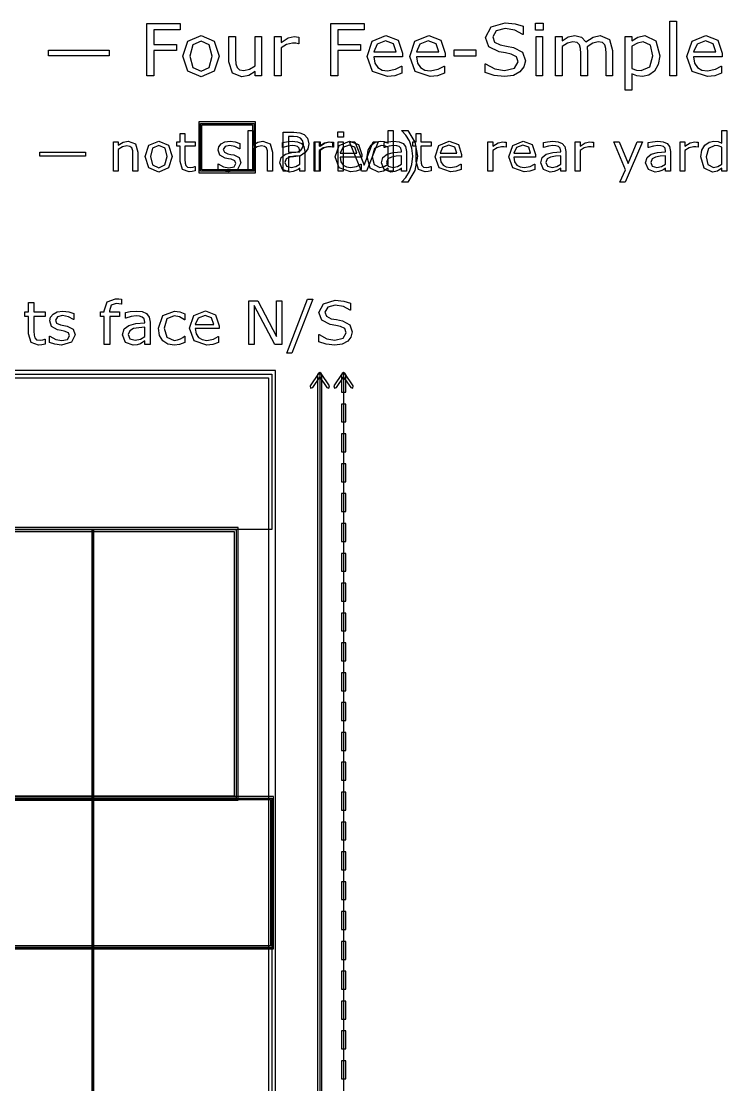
# Model space of a CAD drawing. Extents: x -1 to 182, y 89 to 480.
# Drawn here: x 52.92 to 84.18, y 433.12 to 480.25 of the extents above; entities that cross this region are included whole.
import ezdxf

# ---------------------------------------------------------------- set-up
doc = ezdxf.new("R2010")
doc.units = 0

msp = doc.modelspace()

# ---------------------------------------------------------------- linework, layer by layer
at = {"layer": 'Layer 1', "color": 7}
for points in [[(81.958717, 477.837838), (81.667263, 477.837838), (81.667263, 480.250091), (81.958717, 480.250091), (81.958717, 477.837838)], [(59.958537, 479.87337), (58.791168, 479.87337), (58.791168, 479.222248), (59.794208, 479.222248), (59.794208, 478.949397), (58.791168, 478.949397), (58.791168, 477.837838), (58.484212, 477.837838), (58.484212, 480.146221), (59.958537, 480.146221), (59.958537, 479.87337)], [(68.11307, 479.87337), (66.945701, 479.87337), (66.945701, 479.222248), (67.948738, 479.222248), (67.948738, 478.949397), (66.945701, 478.949397), (66.945701, 477.837838), (66.638742, 477.837838), (66.638742, 480.146221), (68.11307, 480.146221), (68.11307, 479.87337)], [(75.256811, 478.496712), (75.193248, 478.230062), (75.018065, 478.00682), (74.728161, 477.851791), (74.331287, 477.79598), (73.881702, 477.842489), (73.477075, 477.980465), (73.477075, 478.364937), (73.498771, 478.364937), (73.903395, 478.140145), (74.334377, 478.06108), (74.77776, 478.16805), (74.937441, 478.453304), (74.861476, 478.679646), (74.633583, 478.792817), (74.380885, 478.843977), (74.094083, 478.895137), (73.638296, 479.116828), (73.491019, 479.527655), (73.735964, 480.002044), (74.357631, 480.188079), (74.804115, 480.14157), (75.163781, 480.026849), (75.163781, 479.664081), (75.142085, 479.664081), (74.79482, 479.848565), (74.356089, 479.922979), (73.959214, 479.82066), (73.810386, 479.557111), (73.8848, 479.330768), (74.146798, 479.205195), (74.428952, 479.152485), (74.739012, 479.088923), (75.126583, 478.882734), (75.256808, 478.496712), (75.256811, 478.496712)], [(76.039707, 479.859417), (75.711045, 479.859417), (75.711045, 480.161724), (76.039707, 480.161724), (76.039707, 479.859417)], [(61.684013, 478.7029), (61.466973, 478.034725), (60.885612, 477.789779), (60.301154, 478.034725), (60.085662, 478.7029), (60.301154, 479.371076), (60.885612, 479.617572), (61.466973, 479.371076), (61.684013, 478.7029), (61.684013, 478.7029)], [(63.570717, 477.837838), (63.279263, 477.837838), (63.279263, 478.030074), (62.997109, 477.851791), (62.699453, 477.789779), (62.274673, 477.95566), (62.122744, 478.445552), (62.122744, 479.569513), (62.414198, 479.569513), (62.414198, 478.583528), (62.426607, 478.357186), (62.479318, 478.197506), (62.587836, 478.098287), (62.781625, 478.067281), (63.028121, 478.126192), (63.279268, 478.27657), (63.279268, 479.569513), (63.570722, 479.569513), (63.570717, 477.837838)], [(65.224877, 479.251703), (65.209372, 479.251703), (65.082248, 479.273407), (64.938071, 479.281159), (64.677621, 479.220698), (64.435777, 479.067219), (64.435777, 477.837838), (64.144322, 477.837838), (64.144322, 479.569513), (64.435777, 479.569513), (64.435777, 479.313715), (64.741185, 479.510602), (65.012485, 479.569513), (65.122555, 479.564862), (65.224874, 479.55091), (65.224877, 479.251703)], [(69.812188, 478.673445), (68.5363, 478.673445), (68.584359, 478.394393), (68.716132, 478.200606), (68.906819, 478.088985), (69.151765, 478.051778), (69.50678, 478.121541), (69.762578, 478.261067), (69.778083, 478.261067), (69.778083, 477.943258), (69.477326, 477.839388), (69.154866, 477.79753), (68.482039, 478.030074), (68.240194, 478.693599), (68.471186, 479.367975), (69.082002, 479.617572), (69.621503, 479.412934), (69.812188, 478.831574), (69.812188, 478.673445)], [(69.528486, 478.896687), (69.412212, 479.251703), (69.066498, 479.377277), (68.692877, 479.239301), (68.5363, 478.896687), (69.528486, 478.896687)], [(71.703543, 478.673445), (70.427653, 478.673445), (70.475712, 478.394393), (70.607487, 478.200606), (70.798172, 478.088985), (71.04312, 478.051778), (71.398135, 478.121541), (71.653934, 478.261067), (71.669439, 478.261067), (71.669439, 477.943258), (71.368682, 477.839388), (71.046221, 477.79753), (70.373397, 478.030074), (70.13155, 478.693599), (70.362544, 479.367975), (70.973358, 479.617572), (71.512861, 479.412934), (71.703546, 478.831574), (71.703543, 478.673445)], [(71.419839, 478.896687), (71.303568, 479.251703), (70.957853, 479.377277), (70.584233, 479.239301), (70.427653, 478.896687), (71.419839, 478.896687)], [(76.021104, 477.837838), (75.72965, 477.837838), (75.72965, 479.569513), (76.021104, 479.569513), (76.021104, 477.837838)], [(79.124787, 477.837838), (78.83333, 477.837838), (78.83333, 478.823823), (78.822482, 479.039314), (78.780625, 479.205195), (78.678306, 479.305964), (78.486068, 479.34007), (78.241122, 479.278058), (77.996177, 479.123029), (78.003929, 479.039314), (78.007024, 478.946296), (78.007024, 477.837838), (77.71557, 477.837838), (77.71557, 478.823823), (77.704722, 479.040864), (77.662865, 479.206745), (77.560546, 479.305964), (77.36831, 479.34007), (77.128014, 479.281159), (76.88927, 479.130781), (76.88927, 477.837838), (76.597816, 477.837838), (76.597816, 479.569513), (76.88927, 479.569513), (76.88927, 479.377277), (77.16057, 479.55401), (77.450474, 479.617572), (77.74968, 479.543158), (77.934166, 479.336969), (78.256627, 479.55091), (78.568234, 479.617572), (78.988363, 479.443939), (79.12479, 478.961799), (79.124787, 477.837838)], [(81.209929, 478.724604), (81.149466, 478.338582), (80.978934, 478.044027), (80.73709, 477.865743), (80.444085, 477.803732), (80.199137, 477.833187), (79.977445, 477.924654), (79.977445, 477.199118), (79.685991, 477.199118), (79.685991, 479.569513), (79.977445, 479.569513), (79.977445, 479.388129), (80.237896, 479.55091), (80.547953, 479.617572), (81.034746, 479.380378), (81.209929, 478.724604), (81.209929, 478.724604)], [(80.909172, 478.716852), (80.802201, 479.18504), (80.473539, 479.340069), (80.220843, 479.285809), (79.977445, 479.143182), (79.977445, 478.161848), (80.189837, 478.085884), (80.392925, 478.06573), (80.772745, 478.230061), (80.909172, 478.716853), (80.909172, 478.716852)], [(83.984949, 478.673445), (82.709059, 478.673445), (82.757117, 478.394393), (82.888893, 478.200606), (83.079578, 478.088985), (83.324524, 478.051778), (83.679541, 478.121541), (83.93534, 478.261067), (83.950844, 478.261067), (83.950844, 477.943258), (83.650088, 477.839388), (83.327627, 477.79753), (82.654801, 478.030074), (82.412956, 478.693599), (82.64395, 479.367975), (83.254764, 479.617572), (83.794264, 479.412934), (83.984952, 478.831574), (83.984949, 478.673445)], [(83.701245, 478.896687), (83.584974, 479.251703), (83.239259, 479.377277), (82.865639, 479.239301), (82.709059, 478.896687), (83.701245, 478.896687)], [(56.82075, 478.724604), (54.120143, 478.724604), (54.120143, 478.972651), (56.82075, 478.972651), (56.82075, 478.724604)], [(73.063148, 478.707551), (72.095767, 478.707551), (72.095767, 478.988154), (73.063148, 478.988154), (73.063148, 478.707551)], [(60.787944, 475.78732), (60.787944, 473.538364), (63.301483, 473.538364), (63.301483, 475.78732), (60.787944, 475.78732)], [(60.85409, 475.721174), (63.235337, 475.721174), (63.235337, 473.60451), (60.85409, 473.60451), (60.85409, 475.721174)], [(60.920236, 475.655028), (63.169191, 475.655028), (63.169191, 473.670656), (60.920236, 473.670656), (60.920236, 475.655028)], [(60.625551, 473.616137), (60.490675, 473.589395), (60.361614, 473.57893), (60.059306, 473.6859), (59.955825, 474.028902), (59.955825, 474.719557), (59.808159, 474.719557), (59.808159, 474.903266), (59.955825, 474.903266), (59.955825, 475.276499), (60.174416, 475.276499), (60.174416, 474.903266), (60.625551, 474.903266), (60.625551, 474.719557), (60.174416, 474.719557), (60.174416, 474.127733), (60.179073, 473.967278), (60.21163, 473.860308), (60.281392, 473.791708), (60.418592, 473.77078), (60.530214, 473.785895), (60.613931, 473.812638), (60.625546, 473.812638), (60.625551, 473.616137)], [(64.053245, 473.60451), (63.834655, 473.60451), (63.834655, 474.343999), (63.824204, 474.51143), (63.785834, 474.634678), (63.702117, 474.706767), (63.560266, 474.731185), (63.373068, 474.687002), (63.185871, 474.574218), (63.185871, 473.60451), (62.96728, 473.60451), (62.96728, 475.4137), (63.185871, 475.4137), (63.185871, 474.759089), (63.397484, 474.891639), (63.62189, 474.939311), (63.9428, 474.812574), (64.053258, 474.447481), (64.053245, 473.60451)], [(65.6587, 474.812574), (65.618005, 474.598634), (65.506385, 474.428877), (65.294769, 474.294002), (64.986649, 474.249819), (64.75643, 474.249819), (64.75643, 473.60451), (64.526214, 473.60451), (64.526214, 475.335797), (64.995952, 475.335797), (65.259889, 475.309055), (65.451736, 475.227665), (65.604053, 475.062559), (65.6587, 474.812574), (65.6587, 474.812574)], [(65.419181, 474.806761), (65.387786, 474.962566), (65.292443, 475.070699), (65.164544, 475.121858), (64.984323, 475.138135), (64.75643, 475.138135), (64.75643, 474.446318), (64.950605, 474.446318), (65.177334, 474.470736), (65.319187, 474.550964), (65.395927, 474.668398), (65.419184, 474.806762), (65.419181, 474.806761)], [(67.195814, 475.120695), (66.949318, 475.120695), (66.949318, 475.347425), (67.195814, 475.347425), (67.195814, 475.120695)], [(69.392448, 473.60451), (69.173855, 473.60451), (69.173855, 473.740548), (68.977357, 473.613812), (68.755277, 473.568466), (68.385532, 473.747524), (68.249494, 474.244005), (68.296003, 474.538173), (68.423902, 474.757927), (68.607613, 474.892802), (68.826203, 474.939311), (69.007588, 474.917218), (69.173855, 474.850943), (69.173855, 475.413699), (69.392448, 475.413699), (69.392448, 473.60451)], [(70.478426, 474.269585), (70.364478, 473.640554), (70.044732, 473.12547), (69.778469, 473.12547), (69.778469, 473.137098), (69.957528, 473.333598), (70.116821, 473.591721), (70.230766, 473.905655), (70.273787, 474.269586), (70.230766, 474.632354), (70.116821, 474.947451), (69.957528, 475.205574), (69.778469, 475.402074), (69.778469, 475.413702), (70.044732, 475.413702), (70.364478, 474.898618), (70.478426, 474.269587), (70.478426, 474.269585)], [(71.081617, 473.616137), (70.946743, 473.589395), (70.81768, 473.57893), (70.515375, 473.6859), (70.411892, 474.028902), (70.411892, 474.719557), (70.264228, 474.719557), (70.264228, 474.903266), (70.411892, 474.903266), (70.411892, 475.276499), (70.630485, 475.276499), (70.630485, 474.903266), (71.081617, 474.903266), (71.081617, 474.719557), (70.630485, 474.719557), (70.630485, 474.127733), (70.635141, 473.967278), (70.667698, 473.860308), (70.737461, 473.791708), (70.874663, 473.77078), (70.986283, 473.785895), (71.069999, 473.812638), (71.081615, 473.812638), (71.081617, 473.616137)], [(84.181966, 473.60451), (83.963375, 473.60451), (83.963375, 473.740548), (83.766875, 473.613812), (83.544794, 473.568466), (83.17505, 473.747524), (83.039012, 474.244005), (83.08552, 474.538173), (83.21342, 474.757927), (83.39713, 474.892802), (83.615721, 474.939311), (83.797106, 474.917218), (83.963375, 474.850943), (83.963375, 475.413699), (84.181966, 475.413699), (84.181966, 473.60451)], [(58.085012, 473.60451), (57.866421, 473.60451), (57.866421, 474.343999), (57.85597, 474.51143), (57.817601, 474.634678), (57.733884, 474.706767), (57.592033, 474.731185), (57.404835, 474.687002), (57.217637, 474.574218), (57.217637, 473.60451), (56.999047, 473.60451), (56.999047, 474.903266), (57.217637, 474.903266), (57.217637, 474.759089), (57.429251, 474.891639), (57.653657, 474.939311), (57.974567, 474.812574), (58.085025, 474.447481), (58.085012, 473.60451)], [(59.612823, 474.253307), (59.450043, 473.752175), (59.014024, 473.568466), (58.575678, 473.752175), (58.414061, 474.253307), (58.575678, 474.754438), (59.014024, 474.939311), (59.450043, 474.754438), (59.612823, 474.253307), (59.612823, 474.253307)], [(59.387255, 474.253307), (59.288425, 474.627702), (59.014024, 474.75095), (58.737296, 474.627702), (58.639628, 474.253307), (58.738461, 473.8824), (59.014024, 473.756826), (59.287261, 473.881237), (59.387255, 474.253307), (59.387255, 474.253307)], [(62.654495, 473.978905), (62.506829, 473.687063), (62.105692, 473.573117), (61.840593, 473.606835), (61.639441, 473.682412), (61.639441, 473.927746), (61.651083, 473.927746), (61.881299, 473.803335), (62.124308, 473.757989), (62.349876, 473.804497), (62.431267, 473.951), (62.387084, 474.067272), (62.217325, 474.134709), (62.095241, 474.159128), (61.959203, 474.189359), (61.716194, 474.321909), (61.645267, 474.538174), (61.677824, 474.689328), (61.778982, 474.816064), (61.944087, 474.902105), (62.169655, 474.934661), (62.404523, 474.905593), (62.603349, 474.836993), (62.603349, 474.603286), (62.591734, 474.603286), (62.388259, 474.706768), (62.153388, 474.749789), (61.951078, 474.70328), (61.868522, 474.567242), (61.918521, 474.446319), (62.076651, 474.380044), (62.211525, 474.352139), (62.337099, 474.326559), (62.571969, 474.206799), (62.654522, 473.978907), (62.654495, 473.978905)], [(65.483388, 473.60451), (65.265959, 473.60451), (65.265959, 473.742873), (65.186896, 473.687063), (65.091551, 473.631252), (64.96598, 473.587069), (64.79971, 473.568466), (64.502055, 473.684738), (64.379968, 473.981231), (64.442756, 474.219588), (64.624138, 474.363766), (64.909004, 474.434691), (65.265959, 474.462597), (65.265959, 474.496315), (65.239217, 474.619564), (65.164803, 474.696303), (65.053184, 474.732347), (64.917146, 474.74165), (64.725296, 474.718396), (64.506706, 474.653283), (64.495091, 474.653283), (64.495091, 474.875363), (64.679963, 474.913732), (64.91832, 474.934661), (65.156678, 474.911407), (65.333411, 474.834667), (65.445031, 474.696304), (65.483401, 474.485852), (65.483388, 473.60451)], [(66.714707, 474.664909), (66.703091, 474.664909), (66.607746, 474.681186), (66.499614, 474.686999), (66.304278, 474.641653), (66.122893, 474.526544), (66.122893, 473.60451), (65.904302, 473.60451), (65.904302, 474.903266), (66.122893, 474.903266), (66.122893, 474.711418), (66.35195, 474.859083), (66.555425, 474.903266), (66.637978, 474.899779), (66.714717, 474.889315), (66.714707, 474.664909)], [(66.755143, 474.66491), (66.743528, 474.66491), (66.648185, 474.681187), (66.54005, 474.687), (66.344714, 474.641654), (66.163332, 474.526545), (66.163332, 473.60451), (65.944738, 473.60451), (65.944738, 474.903266), (66.163332, 474.903266), (66.163332, 474.711418), (66.392386, 474.859083), (66.595861, 474.903266), (66.678414, 474.899779), (66.755153, 474.889315), (66.755143, 474.66491)], [(68.00765, 474.231215), (67.050732, 474.231215), (67.086776, 474.021926), (67.185609, 473.876586), (67.328621, 473.79287), (67.512332, 473.764965), (67.778595, 473.817287), (67.970441, 473.921932), (67.982057, 473.921932), (67.982057, 473.683575), (67.756489, 473.605673), (67.514644, 473.574279), (67.010024, 473.748687), (66.828639, 474.24633), (67.001885, 474.752113), (67.459997, 474.939311), (67.864621, 474.785832), (68.007636, 474.349813), (68.00765, 474.231215)], [(67.181862, 473.60451), (66.963269, 473.60451), (66.963269, 474.903266), (67.181862, 474.903266), (67.181862, 473.60451)], [(67.794872, 474.398647), (67.707668, 474.664909), (67.448382, 474.759089), (67.168168, 474.655607), (67.050732, 474.398647), (67.794872, 474.398647)], [(68.737579, 474.903266), (68.212029, 473.60451), (67.992275, 473.60451), (67.470215, 474.903266), (67.707409, 474.903266), (68.10971, 473.86961), (68.508524, 474.903266), (68.737579, 474.903266)], [(69.173855, 473.924257), (69.173855, 474.66956), (69.015727, 474.724208), (68.863409, 474.739323), (68.577382, 474.611424), (68.475062, 474.248656), (68.554127, 473.896352), (68.807601, 473.776593), (68.99596, 473.817288), (69.173855, 473.924258), (69.173855, 473.924257)], [(69.986336, 473.60451), (69.76891, 473.60451), (69.76891, 473.742873), (69.689845, 473.687063), (69.594502, 473.631252), (69.468928, 473.587069), (69.302659, 473.568466), (69.005003, 473.684738), (68.882917, 473.981231), (68.945705, 474.219588), (69.12709, 474.363766), (69.411956, 474.434691), (69.76891, 474.462597), (69.76891, 474.496315), (69.742166, 474.619564), (69.667752, 474.696303), (69.556132, 474.732347), (69.420094, 474.74165), (69.228245, 474.718396), (69.009655, 474.653283), (68.998013, 474.653283), (68.998013, 474.875363), (69.182885, 474.913732), (69.421243, 474.934661), (69.6596, 474.911407), (69.836334, 474.834667), (69.947956, 474.696304), (69.986323, 474.485852), (69.986336, 473.60451)], [(72.432697, 474.231215), (71.47578, 474.231215), (71.511824, 474.021926), (71.610656, 473.876586), (71.753669, 473.79287), (71.937379, 473.764965), (72.203642, 473.817287), (72.395489, 473.921932), (72.407104, 473.921932), (72.407104, 473.683575), (72.181536, 473.605673), (71.939692, 473.574279), (71.435071, 473.748687), (71.253686, 474.24633), (71.426933, 474.752113), (71.885042, 474.939311), (72.289669, 474.785832), (72.432684, 474.349813), (72.432697, 474.231215)], [(72.21992, 474.398647), (72.132716, 474.664909), (71.87343, 474.759089), (71.593215, 474.655607), (71.47578, 474.398647), (72.21992, 474.398647)], [(74.411643, 474.664909), (74.400028, 474.664909), (74.304683, 474.681186), (74.19655, 474.686999), (74.001214, 474.641653), (73.819829, 474.526544), (73.819829, 473.60451), (73.601239, 473.60451), (73.601239, 474.903266), (73.819829, 474.903266), (73.819829, 474.711418), (74.048887, 474.859083), (74.252361, 474.903266), (74.334914, 474.899779), (74.411654, 474.889315), (74.411643, 474.664909)], [(75.704586, 474.231215), (74.747669, 474.231215), (74.783713, 474.021926), (74.882545, 473.876586), (75.025558, 473.79287), (75.209268, 473.764965), (75.475531, 473.817287), (75.667378, 473.921932), (75.678993, 473.921932), (75.678993, 473.683575), (75.453425, 473.605673), (75.211581, 473.574279), (74.70696, 473.748687), (74.525575, 474.24633), (74.698821, 474.752113), (75.156934, 474.939311), (75.561558, 474.785832), (75.704573, 474.349813), (75.704586, 474.231215)], [(75.491808, 474.398647), (75.404605, 474.664909), (75.145318, 474.759089), (74.865104, 474.655607), (74.747669, 474.398647), (75.491808, 474.398647)], [(77.045199, 473.60451), (76.827773, 473.60451), (76.827773, 473.742873), (76.748707, 473.687063), (76.653365, 473.631252), (76.527791, 473.587069), (76.361522, 473.568466), (76.063866, 473.684738), (75.941779, 473.981231), (76.004568, 474.219588), (76.185953, 474.363766), (76.470818, 474.434691), (76.827773, 474.462597), (76.827773, 474.496315), (76.801029, 474.619564), (76.726615, 474.696303), (76.614995, 474.732347), (76.478957, 474.74165), (76.287108, 474.718396), (76.068517, 474.653283), (76.056902, 474.653283), (76.056902, 474.875363), (76.241774, 474.913732), (76.480132, 474.934661), (76.718489, 474.911407), (76.895223, 474.834667), (77.006842, 474.696304), (77.045212, 474.485852), (77.045199, 473.60451)], [(78.276518, 474.664909), (78.264903, 474.664909), (78.16956, 474.681186), (78.061425, 474.686999), (77.866089, 474.641653), (77.684707, 474.526544), (77.684707, 473.60451), (77.466114, 473.60451), (77.466114, 474.903266), (77.684707, 474.903266), (77.684707, 474.711418), (77.913762, 474.859083), (78.117236, 474.903266), (78.199789, 474.899779), (78.276529, 474.889315), (78.276518, 474.664909)], [(80.442662, 474.903266), (79.684571, 473.12547), (79.450864, 473.12547), (79.692709, 473.667297), (79.175301, 474.903266), (79.412495, 474.903266), (79.811306, 473.940536), (80.213607, 474.903266), (80.442662, 474.903266)], [(81.691422, 473.60451), (81.473993, 473.60451), (81.473993, 473.742873), (81.39493, 473.687063), (81.299585, 473.631252), (81.174011, 473.587069), (81.007745, 473.568466), (80.710089, 473.684738), (80.588002, 473.981231), (80.650791, 474.219588), (80.832173, 474.363766), (81.117039, 474.434691), (81.473993, 474.462597), (81.473993, 474.496315), (81.447252, 474.619564), (81.372838, 474.696303), (81.261215, 474.732347), (81.125177, 474.74165), (80.933331, 474.718396), (80.714738, 474.653283), (80.703123, 474.653283), (80.703123, 474.875363), (80.887995, 474.913732), (81.126352, 474.934661), (81.36471, 474.911407), (81.541443, 474.834667), (81.653063, 474.696304), (81.691433, 474.485852), (81.691422, 473.60451)], [(82.922741, 474.664909), (82.911126, 474.664909), (82.815783, 474.681186), (82.707651, 474.686999), (82.512315, 474.641653), (82.33093, 474.526544), (82.33093, 473.60451), (82.112339, 473.60451), (82.112339, 474.903266), (82.33093, 474.903266), (82.33093, 474.711418), (82.559987, 474.859083), (82.763462, 474.903266), (82.846015, 474.899779), (82.922754, 474.889315), (82.922741, 474.664909)], [(83.963375, 473.924257), (83.963375, 474.66956), (83.805244, 474.724208), (83.652929, 474.739323), (83.366899, 474.611424), (83.26458, 474.248656), (83.343645, 473.896352), (83.597118, 473.776593), (83.785477, 473.817288), (83.963375, 473.924258), (83.963375, 473.924257)], [(55.768876, 474.269585), (53.743422, 474.269585), (53.743422, 474.45562), (55.768876, 474.45562), (55.768876, 474.269585)], [(65.265959, 473.924257), (65.265959, 474.285863), (65.029927, 474.268422), (64.815988, 474.234703), (64.663672, 474.150987), (64.605536, 473.996346), (64.672973, 473.827751), (64.878776, 473.771941), (65.089228, 473.816124), (65.265959, 473.924257), (65.265959, 473.924257)], [(69.76891, 473.924257), (69.76891, 474.285863), (69.532878, 474.268422), (69.318936, 474.234703), (69.166621, 474.150987), (69.108484, 473.996346), (69.175924, 473.827751), (69.381724, 473.771941), (69.592176, 473.816124), (69.76891, 473.924257), (69.76891, 473.924257)], [(76.827773, 473.924257), (76.827773, 474.285863), (76.591741, 474.268422), (76.377799, 474.234703), (76.225484, 474.150987), (76.167347, 473.996346), (76.234787, 473.827751), (76.440587, 473.771941), (76.651039, 473.816124), (76.827773, 473.924257), (76.827773, 473.924257)], [(81.473993, 473.924257), (81.473993, 474.285863), (81.237961, 474.268422), (81.024022, 474.234703), (80.871707, 474.150987), (80.81357, 473.996346), (80.881007, 473.827751), (81.086808, 473.771941), (81.29726, 473.816124), (81.473993, 473.924257), (81.473993, 473.924257)], [(53.97984, 465.944523), (53.82998, 465.914809), (53.686579, 465.90318), (53.35068, 466.022036), (53.2357, 466.403149), (53.2357, 467.170543), (53.07163, 467.170543), (53.07163, 467.374665), (53.2357, 467.374665), (53.2357, 467.789368), (53.47858, 467.789368), (53.47858, 467.374665), (53.97984, 467.374665), (53.97984, 467.170543), (53.47858, 467.170543), (53.47858, 466.512961), (53.483739, 466.334678), (53.519913, 466.215822), (53.597428, 466.1396), (53.749872, 466.116345), (53.873896, 466.133141), (53.966915, 466.162855), (53.979827, 466.162855), (53.97984, 465.944523)], [(57.358184, 467.706687), (57.345272, 467.706687), (57.240627, 467.729941), (57.126941, 467.74286), (56.899564, 467.673097), (56.829801, 467.423759), (56.829801, 467.374666), (57.267757, 467.374666), (57.267757, 467.170545), (56.837553, 467.170545), (56.837553, 465.931603), (56.594674, 465.931603), (56.594674, 467.170544), (56.430601, 467.170544), (56.430601, 467.374666), (56.594674, 467.374666), (56.594674, 467.422466), (56.722574, 467.816498), (57.092058, 467.954733), (57.238045, 467.94698), (57.358192, 467.928894), (57.358184, 467.706687)], [(64.472728, 465.931603), (64.15621, 465.931603), (63.244121, 467.652426), (63.244121, 465.931603), (63.005118, 465.931603), (63.005118, 467.855256), (63.401736, 467.855256), (64.233725, 466.284294), (64.233725, 467.855256), (64.472728, 467.855256), (64.472728, 465.931603)], [(65.836984, 467.941814), (64.910684, 465.538863), (64.687183, 465.538863), (65.609607, 467.941814), (65.836984, 467.941814)], [(67.583645, 466.480664), (67.530675, 466.258456), (67.384692, 466.072421), (67.143104, 465.94323), (66.812375, 465.896721), (66.437723, 465.935479), (66.100533, 466.050459), (66.100533, 466.370852), (66.11863, 466.370852), (66.455817, 466.183525), (66.81497, 466.117638), (67.184455, 466.20678), (67.317522, 466.444491), (67.254218, 466.63311), (67.064308, 466.727419), (66.853726, 466.770052), (66.614723, 466.812685), (66.234901, 466.997428), (66.112172, 467.339784), (66.316292, 467.735108), (66.834348, 467.890137), (67.206418, 467.85138), (67.506141, 467.755779), (67.506141, 467.453472), (67.488043, 467.453472), (67.198655, 467.607209), (66.833047, 467.669221), (66.502318, 467.583955), (66.378295, 467.36433), (66.440305, 467.175711), (66.658639, 467.071067), (66.893766, 467.027142), (67.152147, 466.974174), (67.475123, 466.80235), (67.583645, 466.480664), (67.583645, 466.480664)], [(55.304049, 466.347598), (55.139976, 466.023329), (54.694267, 465.896722), (54.399712, 465.934187), (54.176211, 466.018161), (54.176211, 466.290754), (54.189123, 466.290754), (54.444921, 466.15252), (54.714928, 466.102135), (54.96556, 466.153812), (55.055994, 466.316592), (55.006901, 466.445783), (54.818282, 466.520714), (54.682631, 466.547844), (54.53148, 466.581434), (54.26147, 466.728711), (54.182664, 466.969006), (54.218835, 467.136955), (54.331233, 467.277773), (54.514684, 467.373374), (54.765313, 467.409548), (55.026279, 467.37725), (55.247195, 467.301027), (55.247195, 467.041354), (55.234284, 467.041354), (55.008197, 467.156333), (54.747234, 467.204134), (54.522442, 467.152458), (54.430716, 467.001304), (54.486268, 466.866946), (54.661967, 466.793307), (54.811829, 466.762301), (54.951354, 466.733879), (55.212321, 466.600813), (55.304046, 466.347598), (55.304049, 466.347598)], [(58.633299, 465.931603), (58.391711, 465.931603), (58.391711, 466.08534), (58.303862, 466.023329), (58.197925, 465.961317), (58.058398, 465.912224), (57.873655, 465.891553), (57.542926, 466.020743), (57.407277, 466.35018), (57.47704, 466.615022), (57.678578, 466.775218), (57.995096, 466.854025), (58.391711, 466.885031), (58.391711, 466.922496), (58.361996, 467.059438), (58.279314, 467.144704), (58.15529, 467.184754), (58.00414, 467.195088), (57.790973, 467.169249), (57.548094, 467.096902), (57.535182, 467.096902), (57.535182, 467.343657), (57.740596, 467.38629), (58.005439, 467.409544), (58.270278, 467.383705), (58.466649, 467.298439), (58.590672, 467.144702), (58.633307, 466.910866), (58.633299, 465.931603)], [(60.168087, 466.022037), (59.936834, 465.931603), (59.705583, 465.899305), (59.41878, 465.944522), (59.195279, 466.084048), (59.049293, 466.319176), (58.997617, 466.651197), (59.191403, 467.206717), (59.705583, 467.408255), (59.948462, 467.373374), (60.168087, 467.288108), (60.168087, 467.018099), (60.155175, 467.018099), (59.925216, 467.151165), (59.695256, 467.197674), (59.368404, 467.058148), (59.249548, 466.651197), (59.365819, 466.249413), (59.695256, 466.109886), (59.845116, 466.129264), (59.982059, 466.179649), (60.081537, 466.236493), (60.155175, 466.289461), (60.168087, 466.289461), (60.168087, 466.022037)], [(61.68737, 466.627942), (60.62413, 466.627942), (60.66418, 466.395398), (60.773993, 466.23391), (60.932896, 466.140892), (61.137019, 466.109886), (61.432865, 466.168022), (61.646029, 466.284294), (61.658941, 466.284294), (61.658941, 466.019453), (61.408312, 465.932895), (61.139594, 465.898013), (60.578905, 466.0918), (60.377367, 466.644737), (60.569862, 467.206717), (61.078874, 467.414715), (61.528459, 467.244183), (61.687362, 466.759717), (61.68737, 466.627942)], [(61.450952, 466.813977), (61.354059, 467.109824), (61.065963, 467.214469), (60.754612, 467.099489), (60.62413, 466.813977), (61.450952, 466.813977)], [(58.391711, 466.286878), (58.391711, 466.688662), (58.129454, 466.669284), (57.891742, 466.631818), (57.722501, 466.538801), (57.657906, 466.366977), (57.732836, 466.17965), (57.961505, 466.117638), (58.19534, 466.166731), (58.391711, 466.286878), (58.391711, 466.286878)], [(66.087872, 464.647445), (65.717353, 464.091408), (65.736985, 463.99529), (65.833103, 464.014411), (66.14575, 464.483115), (66.458392, 464.01441), (66.55451, 463.995288), (66.574142, 464.091406), (66.203622, 464.647444), (66.145745, 464.6785), (66.087867, 464.647444), (66.087872, 464.647445)], [(67.146204, 464.647445), (66.775685, 464.091408), (66.795317, 463.99529), (66.891435, 464.014411), (67.204082, 464.483115), (67.516724, 464.01441), (67.612842, 463.995288), (67.632474, 464.091406), (67.261954, 464.647444), (67.204077, 464.6785), (67.146199, 464.647444), (67.146204, 464.647445)], [(4.762494, 464.608688), (64.029086, 464.608688), (64.029086, 457.72953), (4.762494, 457.72953), (4.762494, 464.608688)], [(66.14575, 464.608688), (66.14575, 345.281755)], [(67.111581, 464.608688), (67.111581, 463.814939), (67.296583, 463.814939), (67.296583, 464.608688), (67.111581, 464.608688)], [(67.204082, 464.608688), (67.204082, 363.008816)], [(67.111581, 463.285773), (67.111581, 462.492024), (67.296583, 462.492024), (67.296583, 463.285773), (67.111581, 463.285773)], [(67.111581, 461.962858), (67.111581, 461.169109), (67.296583, 461.169109), (67.296583, 461.962858), (67.111581, 461.962858)], [(67.111581, 460.639943), (67.111581, 459.846194), (67.296583, 459.846194), (67.296583, 460.639943), (67.111581, 460.639943)], [(67.111581, 459.317028), (67.111581, 458.523279), (67.296583, 458.523279), (67.296583, 459.317028), (67.111581, 459.317028)], [(56.091596, 457.72953), (56.091596, 369.623391)], [(67.111581, 457.994113), (67.111581, 457.200364), (67.296583, 457.200364), (67.296583, 457.994113), (67.111581, 457.994113)], [(67.111581, 456.671198), (67.111581, 455.877449), (67.296583, 455.877449), (67.296583, 456.671198), (67.111581, 456.671198)], [(67.111581, 455.348283), (67.111581, 454.554534), (67.296583, 454.554534), (67.296583, 455.348283), (67.111581, 455.348283)], [(67.111581, 454.025368), (67.111581, 453.231619), (67.296583, 453.231619), (67.296583, 454.025368), (67.111581, 454.025368)], [(67.111581, 452.702453), (67.111581, 451.908704), (67.296583, 451.908704), (67.296583, 452.702453), (67.111581, 452.702453)], [(67.111581, 451.379538), (67.111581, 450.585789), (67.296583, 450.585789), (67.296583, 451.379538), (67.111581, 451.379538)], [(67.111581, 450.056623), (67.111581, 449.262874), (67.296583, 449.262874), (67.296583, 450.056623), (67.111581, 450.056623)], [(67.111581, 448.733708), (67.111581, 447.939959), (67.296583, 447.939959), (67.296583, 448.733708), (67.111581, 448.733708)], [(67.111581, 447.410793), (67.111581, 446.617044), (67.296583, 446.617044), (67.296583, 447.410793), (67.111581, 447.410793)], [(4.696348, 445.889441), (4.696348, 439.142574), (64.095232, 439.142574), (64.095232, 445.889441), (4.696348, 445.889441)], [(67.111581, 446.087878), (67.111581, 445.294129), (67.296583, 445.294129), (67.296583, 446.087878), (67.111581, 446.087878)], [(67.111581, 444.764963), (67.111581, 443.971214), (67.296583, 443.971214), (67.296583, 444.764963), (67.111581, 444.764963)], [(67.111581, 443.442048), (67.111581, 442.648299), (67.296583, 442.648299), (67.296583, 443.442048), (67.111581, 443.442048)], [(67.111581, 442.119133), (67.111581, 441.325384), (67.296583, 441.325384), (67.296583, 442.119133), (67.111581, 442.119133)], [(67.111581, 440.796218), (67.111581, 440.002469), (67.296583, 440.002469), (67.296583, 440.796218), (67.111581, 440.796218)], [(67.111581, 439.473303), (67.111581, 438.679554), (67.296583, 438.679554), (67.296583, 439.473303), (67.111581, 439.473303)], [(4.762494, 439.20872), (64.029086, 439.20872), (64.029086, 432.329562), (4.762494, 432.329562), (4.762494, 439.20872)], [(67.111581, 438.150388), (67.111581, 437.356639), (67.296583, 437.356639), (67.296583, 438.150388), (67.111581, 438.150388)], [(67.111581, 436.827473), (67.111581, 436.033724), (67.296583, 436.033724), (67.296583, 436.827473), (67.111581, 436.827473)], [(67.111581, 435.504558), (67.111581, 434.710809), (67.296583, 434.710809), (67.296583, 435.504558), (67.111581, 435.504558)], [(67.111581, 434.181643), (67.111581, 433.387894), (67.296583, 433.387894), (67.296583, 434.181643), (67.111581, 434.181643)]]:
    msp.add_lwpolyline(points, dxfattribs=at)
for points in [[(61.383256, 478.7029), (61.25148, 479.202094), (60.885612, 479.366425), (60.516643, 479.202094), (60.386418, 478.7029), (60.518194, 478.208358), (60.885612, 478.040926), (61.24993, 478.206807), (61.383256, 478.7029), (61.383256, 478.7029)], [(4.603848, 464.767334), (4.603848, 345.123108), (64.187733, 345.123108), (64.187733, 464.767334), (4.603848, 464.767334)], [(4.92114, 464.450042), (63.870439, 464.450042), (63.870439, 345.440402), (4.92114, 345.440402), (4.92114, 464.450042)], [(66.053249, 464.608688), (66.053249, 345.281755), (66.238251, 345.281755), (66.238251, 464.608688), (66.053249, 464.608688)], [(6.257491, 457.822031), (6.257491, 445.730794), (62.534089, 445.730794), (62.534089, 457.822031), (6.257491, 457.822031)], [(6.349992, 457.72953), (62.441588, 457.72953), (62.441588, 445.823295), (6.349992, 445.823295), (6.349992, 457.72953)], [(6.442493, 457.637029), (62.349087, 457.637029), (62.349087, 445.915796), (6.442493, 445.915796), (6.442493, 457.637029)], [(56.051805, 457.72953), (56.051805, 369.623391), (56.131387, 369.623391), (56.131387, 457.72953), (56.051805, 457.72953)], [(4.762494, 445.823295), (64.029086, 445.823295), (64.029086, 439.20872), (4.762494, 439.20872), (4.762494, 445.823295)], [(4.82864, 445.757149), (63.96294, 445.757149), (63.96294, 439.274866), (4.82864, 439.274866), (4.82864, 445.757149)]]:
    msp.add_lwpolyline(points, close=True, dxfattribs=at)

doc.saveas('drawing.dxf')
